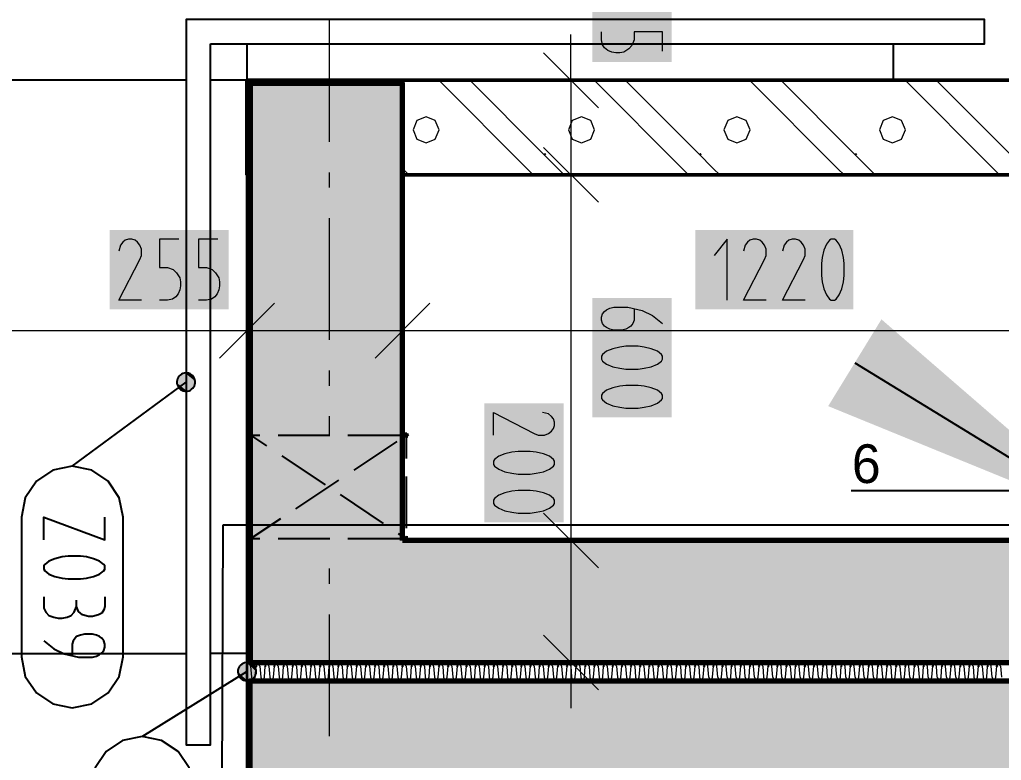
# Model space of a CAD drawing. Header units: millimetres. Extents: x 0 to 594, y 0 to 420.
# Drawn here: x 418.62 to 431.3, y 267.6 to 277.17 of the extents above; entities that cross this region are included whole.
import ezdxf
from ezdxf import colors
from ezdxf.entities.mleader import LeaderData, LeaderLine
from ezdxf.math import Vec2, Vec3

# ---------------------------------------------------------------- set-up
doc = ezdxf.new("R2010")
doc.units = ezdxf.units.MM
doc.header["$LTSCALE"] = 8
for name, color, linetype in [('CAT6', 1, 'Continuous'), ('PDF_Instalacni prizdivky', 7, 'Continuous'), ('PDF_Koty delkove', 7, 'Continuous'), ('PDF_Omitka', 7, 'Continuous'), ('PDF_Osy hlavni', 7, 'Continuous'), ('PDF_Popis Zamecnicke vyrobky', 7, 'Continuous'), ('PDF_Prostupy', 7, 'Continuous'), ('PDF_Schody 2D', 7, 'Continuous'), ('PDF_Steny obvodove nosne', 7, 'Continuous'), ('PDF_Steny sendvic', 7, 'Continuous'), ('PDF_Steny vnitrni', 7, 'Continuous'), ('popos', 7, 'Continuous')]:
    doc.layers.add(name, color=color, linetype=linetype)

msp = doc.modelspace()

# ---------------------------------------------------------------- hatches: boundary and pattern name
at = {"layer": 'PDF_Steny obvodove nosne', "true_color": 0xc0c0c0, "transparency": 33554559}
msp.add_hatch(color=9, dxfattribs=at).paths.add_polyline_path([(440.256, 268.63), (421.595, 268.63), (421.595, 267.213), (438.839, 267.213), (440.256, 267.213)])

# ---------------------------------------------------------------- linework, layer by layer
at = {"layer": 'CAT6'}
for p, q in [((420.994, 193.995), (421.247, 270.644)), ((421.247, 270.644), (434.803, 270.644))]:
    msp.add_line(p, q, dxfattribs=at)
at = {"layer": 'PDF_Instalacni prizdivky', "lineweight": 50}
msp.add_lwpolyline([(442.106, 275.165), (442.106, 275.756), (442.106, 276.386), (421.555, 276.386), (421.555, 275.165), (421.595, 275.165), (421.595, 276.346), (423.563, 276.346), (423.563, 275.165), (433.169, 275.165), (433.169, 270.441), (434.351, 270.441), (434.351, 275.165), (440.886, 275.165)], dxfattribs=at)
at = {"layer": 'PDF_Instalacni prizdivky', "lineweight": 9}
for points in [[(422.024, 276.386), (422.063, 276.346)], [(422.425, 276.386), (422.465, 276.346)], [(424.032, 276.386), (425.173, 275.244)], [(424.433, 276.386), (425.374, 275.445)], [(426.039, 276.386), (427.181, 275.244)], [(426.441, 276.386), (427.382, 275.445)], [(428.047, 276.386), (429.189, 275.244)], [(428.449, 276.386), (429.39, 275.445)], [(430.055, 276.386), (431.197, 275.244)], [(430.457, 276.386), (431.398, 275.445)], [(425.374, 275.445), (425.575, 275.244)], [(427.382, 275.445), (427.583, 275.244)], [(429.39, 275.445), (429.591, 275.244)], [(421.555, 275.248), (421.559, 275.244)], [(421.559, 275.244), (421.595, 275.209)], [(423.563, 275.248), (423.567, 275.244)], [(423.567, 275.244), (423.646, 275.165)], [(425.173, 275.244), (425.252, 275.165)], [(425.575, 275.244), (425.654, 275.165)], [(427.181, 275.244), (427.26, 275.165)], [(427.583, 275.244), (427.662, 275.165)], [(429.189, 275.244), (429.268, 275.165)], [(429.591, 275.244), (429.669, 275.165)], [(431.197, 275.244), (431.276, 275.165)]]:
    msp.add_lwpolyline(points, dxfattribs=at)
for points in [[(423.868, 275.577), (423.987, 275.627), (424.037, 275.746), (423.987, 275.865), (423.868, 275.915), (423.749, 275.865), (423.7, 275.746), (423.749, 275.627)], [(425.876, 275.577), (425.995, 275.627), (426.045, 275.746), (425.995, 275.865), (425.876, 275.915), (425.757, 275.865), (425.707, 275.746), (425.757, 275.627)], [(427.884, 275.577), (428.003, 275.627), (428.053, 275.746), (428.003, 275.865), (427.884, 275.915), (427.765, 275.865), (427.715, 275.746), (427.765, 275.627)], [(429.892, 275.577), (430.011, 275.627), (430.06, 275.746), (430.011, 275.865), (429.892, 275.915), (429.773, 275.865), (429.723, 275.746), (429.773, 275.627)]]:
    msp.add_lwpolyline(points, close=True, dxfattribs=at)
at = {"layer": 'PDF_Instalacni prizdivky', "lineweight": 9, "transparency": 33554559}
for points in [[(425.404, 275.448), (425.422, 275.431), (425.387, 275.431), (425.404, 275.413)], [(427.412, 275.448), (427.43, 275.431), (427.394, 275.431), (427.412, 275.413)], [(429.42, 275.448), (429.438, 275.431), (429.402, 275.431), (429.42, 275.413)]]:
    msp.add_solid(points, dxfattribs=at)
at = {"layer": 'PDF_Koty delkove', "lineweight": 18}
for points in [[(425.74, 276.386), (425.74, 276.976)], [(426.922, 276.761), (426.922, 277.013), (426.555, 277.013), (426.555, 276.907), (426.528, 276.834), (426.488, 276.792), (426.423, 276.751), (426.371, 276.74), (426.318, 276.74), (426.266, 276.751), (426.214, 276.771), (426.174, 276.803), (426.147, 276.844), (426.134, 276.907), (426.134, 277.013)], [(425.386, 276.74), (426.095, 276.031)], [(425.15, 276.386), (425.74, 276.386), (426.331, 276.386)], [(425.74, 276.386), (425.74, 275.165), (425.74, 270.441), (425.74, 268.866)], [(425.386, 275.52), (426.095, 274.811)], [(425.15, 275.165), (425.74, 275.165), (426.331, 275.165)], [(420.193, 273.547), (419.899, 273.547), (420.172, 274.072), (420.193, 274.125), (420.193, 274.204), (420.172, 274.256), (420.141, 274.295), (420.109, 274.322), (420.067, 274.334), (420.026, 274.334), (419.983, 274.322), (419.952, 274.295), (419.92, 274.256), (419.899, 274.178)], [(420.676, 274.334), (420.424, 274.334), (420.424, 273.967), (420.53, 273.967), (420.603, 273.941), (420.645, 273.901), (420.686, 273.836), (420.697, 273.784), (420.697, 273.731), (420.686, 273.678), (420.666, 273.627), (420.634, 273.587), (420.593, 273.56), (420.53, 273.547), (420.424, 273.547)], [(421.18, 274.334), (420.928, 274.334), (420.928, 273.967), (421.034, 273.967), (421.107, 273.941), (421.149, 273.901), (421.19, 273.836), (421.201, 273.784), (421.201, 273.731), (421.19, 273.678), (421.17, 273.627), (421.138, 273.587), (421.097, 273.56), (421.034, 273.547), (420.928, 273.547)], [(427.758, 274.334), (427.59, 274.125)], [(427.758, 273.547), (427.758, 274.334)], [(428.261, 273.547), (427.967, 273.547), (428.241, 274.072), (428.261, 274.125), (428.261, 274.204), (428.241, 274.256), (428.209, 274.295), (428.178, 274.322), (428.136, 274.334), (428.094, 274.334), (428.052, 274.322), (428.02, 274.295), (427.989, 274.256), (427.967, 274.178)], [(428.765, 273.547), (428.471, 273.547), (428.745, 274.072), (428.765, 274.125), (428.765, 274.204), (428.745, 274.256), (428.713, 274.295), (428.682, 274.322), (428.639, 274.334), (428.598, 274.334), (428.556, 274.322), (428.524, 274.295), (428.493, 274.256), (428.471, 274.178)], [(429.269, 273.863), (429.269, 274.02), (429.259, 274.098), (429.238, 274.19), (429.206, 274.269), (429.165, 274.322), (429.143, 274.334), (429.102, 274.334), (429.08, 274.322), (429.039, 274.269), (429.007, 274.19), (428.986, 274.098), (428.975, 274.02), (428.975, 273.863), (428.986, 273.784), (429.007, 273.692), (429.039, 273.613), (429.08, 273.56), (429.102, 273.547), (429.143, 273.547), (429.165, 273.56), (429.206, 273.613), (429.238, 273.692), (429.259, 273.784)], [(429.259, 273.784), (429.269, 273.863)], [(421.555, 272.563), (421.555, 273.153), (421.555, 273.744)], [(423.563, 272.563), (423.563, 273.153), (423.563, 273.744)], [(421.201, 272.799), (421.91, 273.508)], [(423.209, 272.799), (423.917, 273.508)], [(426.292, 273.16), (426.24, 273.171), (426.2, 273.191), (426.174, 273.212), (426.147, 273.244), (426.134, 273.286), (426.134, 273.327), (426.147, 273.37), (426.174, 273.401), (426.2, 273.422), (426.24, 273.443), (426.292, 273.454), (426.476, 273.454), (426.659, 273.412), (426.791, 273.349), (426.922, 273.244)], [(426.555, 273.433), (426.555, 273.286), (426.541, 273.244), (426.515, 273.212), (426.488, 273.191), (426.45, 273.171), (426.397, 273.16), (426.292, 273.16)], [(400.059, 273.153), (409.902, 273.153), (421.555, 273.153), (423.563, 273.153), (433.169, 273.153), (434.351, 273.153), (440.886, 273.153), (442.106, 273.153), (446.595, 273.153)], [(426.685, 272.435), (426.607, 272.446), (426.45, 272.446), (426.371, 272.435), (426.279, 272.414), (426.2, 272.383), (426.147, 272.341), (426.134, 272.32), (426.134, 272.278), (426.147, 272.257), (426.2, 272.215), (426.279, 272.183), (426.371, 272.163), (426.45, 272.152)], [(426.45, 272.152), (426.607, 272.152), (426.685, 272.163), (426.777, 272.183), (426.856, 272.215), (426.909, 272.257), (426.922, 272.278), (426.922, 272.32), (426.909, 272.341), (426.856, 272.383), (426.777, 272.414), (426.685, 272.435)], [(424.74, 271.803), (424.74, 272.097), (425.266, 271.824), (425.318, 271.803), (425.397, 271.803), (425.449, 271.824), (425.488, 271.855), (425.515, 271.887), (425.528, 271.929), (425.528, 271.97), (425.515, 272.013), (425.488, 272.044), (425.449, 272.076), (425.371, 272.097)], [(425.386, 270.795), (426.095, 270.087)], [(425.15, 270.441), (425.74, 270.441), (426.331, 270.441)], [(425.386, 269.22), (426.095, 268.512)], [(425.15, 268.866), (425.74, 268.866), (426.331, 268.866)], [(425.74, 268.866), (425.74, 268.276)]]:
    msp.add_lwpolyline(points, dxfattribs=at)
for points in [[(426.45, 272.656), (426.607, 272.656), (426.685, 272.667), (426.777, 272.687), (426.856, 272.719), (426.909, 272.76), (426.922, 272.782), (426.922, 272.823), (426.909, 272.845), (426.856, 272.886), (426.777, 272.918), (426.685, 272.939), (426.607, 272.95), (426.45, 272.95), (426.371, 272.939), (426.279, 272.918), (426.2, 272.886), (426.147, 272.845), (426.134, 272.823), (426.134, 272.782), (426.147, 272.76), (426.2, 272.719), (426.279, 272.687), (426.371, 272.667)], [(425.056, 271.299), (425.214, 271.299), (425.292, 271.31), (425.384, 271.33), (425.462, 271.362), (425.515, 271.404), (425.528, 271.425), (425.528, 271.467), (425.515, 271.488), (425.462, 271.53), (425.384, 271.561), (425.292, 271.582), (425.214, 271.593), (425.056, 271.593), (424.977, 271.582), (424.885, 271.561), (424.807, 271.53), (424.754, 271.488), (424.74, 271.467), (424.74, 271.425), (424.754, 271.404), (424.807, 271.362), (424.885, 271.33), (424.977, 271.31)], [(425.056, 270.795), (425.214, 270.795), (425.292, 270.806), (425.384, 270.827), (425.462, 270.858), (425.515, 270.9), (425.528, 270.921), (425.528, 270.963), (425.515, 270.984), (425.462, 271.026), (425.384, 271.057), (425.292, 271.078), (425.214, 271.089), (425.056, 271.089), (424.977, 271.078), (424.885, 271.057), (424.807, 271.026), (424.754, 270.984), (424.74, 270.963), (424.74, 270.921), (424.754, 270.9), (424.807, 270.858), (424.885, 270.827), (424.977, 270.806)]]:
    msp.add_lwpolyline(points, close=True, dxfattribs=at)
at = {"layer": 'PDF_Koty delkove', "color": 7, "lineweight": 18, "true_color": 0xffffff, "transparency": 33554559}
for points in [[(426.016, 278.16), (426.016, 276.622), (427.04, 278.16), (427.04, 276.622)], [(419.781, 273.429), (421.319, 273.429), (419.781, 274.453), (421.319, 274.453)], [(427.345, 273.429), (429.387, 273.429), (427.345, 274.453), (429.387, 274.453)], [(426.016, 273.572), (426.016, 272.034), (427.04, 273.572), (427.04, 272.034)], [(424.622, 272.215), (424.622, 270.677), (425.646, 272.215), (425.646, 270.677)]]:
    msp.add_solid(points, dxfattribs=at)
at = {"layer": 'PDF_Omitka', "lineweight": 35}
for points in [[(421.555, 275.165), (421.555, 268.866), (421.595, 268.866), (421.595, 270.441), (421.595, 275.165)], [(421.555, 268.63), (421.555, 252.803), (421.595, 252.803), (421.595, 253.039), (421.595, 267.213), (421.595, 268.63)]]:
    msp.add_lwpolyline(points, close=True, dxfattribs=at)
at = {"layer": 'PDF_Osy hlavni', "lineweight": 18}
for points in [[(422.618, 277.165), (422.618, 275.591)], [(422.618, 275.197), (422.618, 275)], [(422.618, 274.606), (422.618, 273.032)], [(422.618, 272.638), (422.618, 272.441)], [(422.618, 272.047), (422.618, 271.802)], [(422.618, 270.079), (422.618, 269.882)], [(422.618, 269.488), (422.618, 267.913)]]:
    msp.add_lwpolyline(points, dxfattribs=at)
at = {"layer": 'PDF_Popis Zamecnicke vyrobky', "lineweight": 25}
for points in [[(420.863, 272.558), (420.85, 272.573), (420.835, 272.585), (420.819, 272.595), (420.8, 272.602), (420.782, 272.605), (420.762, 272.606), (420.743, 272.604), (420.725, 272.598), (420.707, 272.59), (420.692, 272.578), (420.678, 272.565), (420.667, 272.549), (420.658, 272.532), (420.652, 272.514), (420.65, 272.495), (420.65, 272.475), (420.654, 272.456), (420.661, 272.438), (420.67, 272.422), (420.682, 272.407), (420.697, 272.394), (420.713, 272.383), (420.731, 272.376), (420.75, 272.371), (420.769, 272.37), (420.788, 272.372), (420.807, 272.377), (420.824, 272.384), (420.84, 272.395), (420.855, 272.408), (420.866, 272.423), (420.876, 272.44), (420.882, 272.458), (420.885, 272.477), (420.886, 272.497), (420.883, 272.516), (420.877, 272.534), (420.868, 272.551)], [(418.642, 268.938), (418.691, 268.687), (418.834, 268.474), (419.047, 268.331), (419.298, 268.282), (419.549, 268.331), (419.762, 268.474), (419.904, 268.687), (419.954, 268.938), (419.954, 270.743), (419.904, 270.995), (419.762, 271.207), (419.549, 271.35), (419.298, 271.4), (419.047, 271.35), (418.834, 271.207), (418.691, 270.995), (418.642, 270.743)], [(421.656, 268.81), (421.644, 268.826), (421.63, 268.839), (421.615, 268.85), (421.597, 268.858), (421.579, 268.864), (421.56, 268.866), (421.54, 268.865), (421.522, 268.861), (421.504, 268.854), (421.487, 268.844), (421.472, 268.832), (421.46, 268.817), (421.45, 268.801), (421.442, 268.783), (421.438, 268.764), (421.437, 268.745), (421.439, 268.726), (421.444, 268.707), (421.453, 268.69), (421.463, 268.674), (421.477, 268.66), (421.492, 268.648), (421.509, 268.639), (421.527, 268.633), (421.546, 268.63), (421.566, 268.63), (421.585, 268.634), (421.603, 268.64), (421.62, 268.649), (421.635, 268.661), (421.648, 268.675), (421.659, 268.691), (421.667, 268.709), (421.672, 268.727), (421.673, 268.747), (421.672, 268.766), (421.668, 268.785), (421.66, 268.802)], [(419.544, 265.448), (419.594, 265.197), (419.736, 264.984), (419.949, 264.842), (420.2, 264.792), (420.451, 264.842), (420.664, 264.984), (420.806, 265.197), (420.856, 265.448), (420.856, 267.254), (420.806, 267.505), (420.664, 267.718), (420.451, 267.86), (420.2, 267.91), (419.949, 267.86), (419.736, 267.718), (419.594, 267.505), (419.544, 267.254)]]:
    msp.add_lwpolyline(points, close=True, dxfattribs=at)
for points in [[(420.698, 272.583), (420.698, 272.583)], [(420.863, 272.558), (420.863, 272.558)], [(419.298, 271.4), (420.768, 272.488)], [(420.673, 272.418), (420.673, 272.418)], [(420.838, 272.393), (420.838, 272.393)], [(418.93, 270.449), (418.93, 270.743), (419.718, 270.449), (419.718, 270.743)], [(419.574, 269.977), (419.652, 270.008), (419.705, 270.05), (419.718, 270.071), (419.718, 270.113), (419.705, 270.134), (419.652, 270.176), (419.574, 270.207), (419.481, 270.229), (419.403, 270.24), (419.246, 270.24), (419.167, 270.229), (419.075, 270.207), (418.996, 270.176), (418.944, 270.134), (418.93, 270.113), (418.93, 270.071), (418.944, 270.05), (418.996, 270.008), (419.075, 269.977), (419.167, 269.956), (419.246, 269.945)], [(419.246, 269.945), (419.403, 269.945), (419.481, 269.956), (419.574, 269.977)], [(418.93, 269.714), (418.93, 269.567), (418.957, 269.515), (418.996, 269.473), (419.062, 269.452), (419.114, 269.441), (419.167, 269.441), (419.233, 269.452), (419.285, 269.473), (419.324, 269.515), (419.351, 269.588)], [(419.718, 269.714), (419.718, 269.588), (419.705, 269.546), (419.678, 269.504), (419.639, 269.483), (419.561, 269.462), (419.508, 269.462), (419.429, 269.483), (419.377, 269.525), (419.351, 269.588), (419.351, 269.672)], [(419.718, 269.063), (419.718, 269.105), (419.705, 269.147), (419.678, 269.179), (419.652, 269.2), (419.613, 269.221), (419.561, 269.232), (419.455, 269.232), (419.403, 269.221), (419.351, 269.2), (419.311, 269.147), (419.298, 269.105), (419.298, 268.958)], [(418.93, 269.147), (419.062, 269.042), (419.193, 268.979), (419.377, 268.937), (419.561, 268.937), (419.613, 268.948), (419.652, 268.969), (419.678, 268.99), (419.705, 269.021), (419.718, 269.063)], [(421.493, 268.848), (421.493, 268.848)], [(420.2, 267.91), (421.555, 268.748)], [(421.656, 268.81), (421.656, 268.81)], [(421.455, 268.686), (421.455, 268.686)], [(421.617, 268.648), (421.617, 268.648)]]:
    msp.add_lwpolyline(points, dxfattribs=at)
at = {"layer": 'PDF_Popis Zamecnicke vyrobky', "lineweight": 25, "transparency": 33554559}
for points in [[(420.651, 272.475), (420.781, 272.371), (420.66, 272.535)], [(420.66, 272.535), (420.838, 272.393), (420.698, 272.583)], [(420.66, 272.535), (420.781, 272.371), (420.838, 272.393)], [(420.698, 272.583), (420.876, 272.442), (420.755, 272.605)], [(420.698, 272.583), (420.838, 272.393), (420.876, 272.442)], [(420.755, 272.605), (420.876, 272.442), (420.885, 272.501)], [(420.755, 272.605), (420.885, 272.501), (420.814, 272.596)], [(420.814, 272.596), (420.885, 272.501), (420.863, 272.558)], [(420.721, 272.38), (420.651, 272.475), (420.673, 272.418)], [(420.651, 272.475), (420.721, 272.38), (420.781, 272.371)], [(421.452, 268.803), (421.617, 268.648), (421.493, 268.848)], [(421.493, 268.848), (421.659, 268.693), (421.552, 268.865)], [(421.493, 268.848), (421.617, 268.648), (421.659, 268.693)], [(421.552, 268.865), (421.659, 268.693), (421.673, 268.751)], [(421.552, 268.865), (421.673, 268.751), (421.611, 268.852)], [(421.611, 268.852), (421.673, 268.751), (421.656, 268.81)], [(421.438, 268.745), (421.558, 268.631), (421.452, 268.803)], [(421.5, 268.644), (421.438, 268.745), (421.455, 268.686)], [(421.438, 268.745), (421.5, 268.644), (421.558, 268.631)], [(421.452, 268.803), (421.558, 268.631), (421.617, 268.648)]]:
    msp.add_solid(points, dxfattribs=at)
at = {"layer": 'PDF_Prostupy', "lineweight": 25}
for points in [[(421.813, 271.663), (421.605, 271.802), (421.722, 271.802)], [(421.605, 271.802), (421.605, 271.501)], [(421.956, 271.802), (422.624, 271.802)], [(422.857, 271.802), (423.525, 271.802)], [(423.609, 271.802), (423.609, 271.501)], [(423.489, 271.722), (422.933, 271.351)], [(422.007, 271.534), (422.563, 271.163)], [(421.605, 271.268), (421.605, 270.6)], [(423.609, 271.268), (423.609, 270.6)], [(422.739, 271.222), (422.183, 270.851)], [(422.758, 271.034), (423.314, 270.663)], [(421.988, 270.722), (421.605, 270.466)], [(423.508, 270.533), (423.609, 270.466)], [(421.605, 270.466), (421.722, 270.466)], [(421.956, 270.466), (422.624, 270.466)], [(422.857, 270.466), (423.525, 270.466)]]:
    msp.add_lwpolyline(points, dxfattribs=at)
at = {"layer": 'PDF_Prostupy', "lineweight": 25, "transparency": 33554559}
for points in [[(421.563, 271.802), (421.605, 271.844), (421.605, 271.76), (421.647, 271.802)], [(421.605, 271.844), (421.647, 271.802), (421.563, 271.802), (421.605, 271.76)], [(421.57, 271.825), (421.628, 271.837), (421.582, 271.767), (421.64, 271.779)], [(423.567, 271.802), (423.609, 271.844), (423.609, 271.76), (423.651, 271.802)], [(423.609, 271.844), (423.651, 271.802), (423.567, 271.802), (423.609, 271.76)], [(423.644, 271.825), (423.632, 271.767), (423.586, 271.837), (423.574, 271.779)], [(421.563, 270.466), (421.605, 270.508), (421.605, 270.424), (421.647, 270.466)], [(421.605, 270.508), (421.647, 270.466), (421.563, 270.466), (421.605, 270.424)], [(421.64, 270.489), (421.628, 270.431), (421.582, 270.501), (421.57, 270.443)], [(423.567, 270.466), (423.609, 270.508), (423.609, 270.424), (423.651, 270.466)], [(423.609, 270.508), (423.651, 270.466), (423.567, 270.466), (423.609, 270.424)], [(423.574, 270.489), (423.632, 270.501), (423.586, 270.431), (423.644, 270.443)]]:
    msp.add_solid(points, dxfattribs=at)
at = {"layer": 'PDF_Schody 2D', "lineweight": 25}
for points in [[(408.721, 279.69), (408.721, 268.984), (420.768, 268.984)], [(421.555, 276.858), (421.555, 276.386), (421.083, 276.386)], [(429.902, 276.858), (429.902, 276.386)], [(420.768, 276.386), (409.823, 276.386)], [(421.555, 268.984), (421.083, 268.984)]]:
    msp.add_lwpolyline(points, dxfattribs=at)
msp.add_lwpolyline([(421.083, 276.858), (431.083, 276.858), (431.083, 277.173), (420.768, 277.173), (420.768, 267.803), (421.083, 267.803)], close=True, dxfattribs=at)
at = {"layer": 'PDF_Steny obvodove nosne', "lineweight": 70}
for points in [[(423.563, 270.441), (423.563, 275.165), (423.563, 276.346), (421.595, 276.346), (421.595, 275.165), (421.595, 270.441)], [(421.595, 267.213), (421.595, 268.63), (440.256, 268.63), (440.256, 267.213), (440.256, 267.213), (440.256, 264.85), (438.839, 264.85), (438.839, 267.213), (423.012, 267.213)]]:
    msp.add_lwpolyline(points, dxfattribs=at)
at = {"layer": 'PDF_Steny obvodove nosne', "color": 9, "lineweight": 9, "true_color": 0xc0c0c0, "transparency": 33554559}
msp.add_solid([(421.595, 276.346), (421.595, 270.441), (423.563, 276.346), (423.563, 270.441)], dxfattribs=at)
at = {"layer": 'PDF_Steny sendvic', "lineweight": 9}
for points in [[(421.579, 268.866), (421.555, 268.819)], [(421.602, 268.819), (421.579, 268.866)], [(421.697, 268.866), (421.673, 268.819)], [(421.721, 268.819), (421.697, 268.866)], [(421.815, 268.866), (421.791, 268.819)], [(421.839, 268.819), (421.815, 268.866)], [(421.933, 268.866), (421.91, 268.819)], [(421.957, 268.819), (421.933, 268.866)], [(422.051, 268.866), (422.028, 268.819)], [(422.075, 268.819), (422.051, 268.866)], [(422.169, 268.866), (422.146, 268.819)], [(422.193, 268.819), (422.169, 268.866)], [(422.288, 268.866), (422.264, 268.819)], [(422.311, 268.819), (422.288, 268.866)], [(422.406, 268.866), (422.382, 268.819)], [(422.429, 268.819), (422.406, 268.866)], [(422.524, 268.866), (422.5, 268.819)], [(422.547, 268.819), (422.524, 268.866)], [(422.642, 268.866), (422.618, 268.819)], [(422.665, 268.819), (422.642, 268.866)], [(422.76, 268.866), (422.736, 268.819)], [(422.784, 268.819), (422.76, 268.866)], [(422.878, 268.866), (422.854, 268.819)], [(422.902, 268.819), (422.878, 268.866)], [(422.996, 268.866), (422.973, 268.819)], [(423.02, 268.819), (422.996, 268.866)], [(423.114, 268.866), (423.091, 268.819)], [(423.138, 268.819), (423.114, 268.866)], [(423.232, 268.866), (423.209, 268.819)], [(423.256, 268.819), (423.232, 268.866)], [(423.351, 268.866), (423.327, 268.819)], [(423.374, 268.819), (423.351, 268.866)], [(423.469, 268.866), (423.445, 268.819)], [(423.492, 268.819), (423.469, 268.866)], [(423.587, 268.866), (423.563, 268.819)], [(423.61, 268.819), (423.587, 268.866)], [(423.705, 268.866), (423.681, 268.819)], [(423.728, 268.819), (423.705, 268.866)], [(423.823, 268.866), (423.799, 268.819)], [(423.847, 268.819), (423.823, 268.866)], [(423.941, 268.866), (423.917, 268.819)], [(423.965, 268.819), (423.941, 268.866)], [(424.059, 268.866), (424.036, 268.819)], [(424.083, 268.819), (424.059, 268.866)], [(424.177, 268.866), (424.154, 268.819)], [(424.201, 268.819), (424.177, 268.866)], [(424.295, 268.866), (424.272, 268.819)], [(424.319, 268.819), (424.295, 268.866)], [(424.414, 268.866), (424.39, 268.819)], [(424.437, 268.819), (424.414, 268.866)], [(424.532, 268.866), (424.508, 268.819)], [(424.555, 268.819), (424.532, 268.866)], [(424.65, 268.866), (424.626, 268.819)], [(424.673, 268.819), (424.65, 268.866)], [(424.768, 268.866), (424.744, 268.819)], [(424.791, 268.819), (424.768, 268.866)], [(424.886, 268.866), (424.862, 268.819)], [(424.91, 268.819), (424.886, 268.866)], [(425.004, 268.866), (424.98, 268.819)], [(425.028, 268.819), (425.004, 268.866)], [(425.122, 268.866), (425.099, 268.819)], [(425.146, 268.819), (425.122, 268.866)], [(425.24, 268.866), (425.217, 268.819)], [(425.264, 268.819), (425.24, 268.866)], [(425.358, 268.866), (425.335, 268.819)], [(425.382, 268.819), (425.358, 268.866)], [(425.477, 268.866), (425.453, 268.819)], [(425.5, 268.819), (425.477, 268.866)], [(425.595, 268.866), (425.571, 268.819)], [(425.618, 268.819), (425.595, 268.866)], [(425.713, 268.866), (425.689, 268.819)], [(425.736, 268.819), (425.713, 268.866)], [(425.831, 268.866), (425.807, 268.819)], [(425.854, 268.819), (425.831, 268.866)], [(425.949, 268.866), (425.925, 268.819)], [(425.973, 268.819), (425.949, 268.866)], [(426.067, 268.866), (426.043, 268.819)], [(426.091, 268.819), (426.067, 268.866)], [(426.185, 268.866), (426.162, 268.819)], [(426.209, 268.819), (426.185, 268.866)], [(426.303, 268.866), (426.28, 268.819)], [(426.327, 268.819), (426.303, 268.866)], [(426.421, 268.866), (426.398, 268.819)], [(426.445, 268.819), (426.421, 268.866)], [(426.539, 268.866), (426.516, 268.819)], [(426.563, 268.819), (426.539, 268.866)], [(426.658, 268.866), (426.634, 268.819)], [(426.681, 268.819), (426.658, 268.866)], [(426.776, 268.866), (426.752, 268.819)], [(426.799, 268.819), (426.776, 268.866)], [(426.894, 268.866), (426.87, 268.819)], [(426.917, 268.819), (426.894, 268.866)], [(427.012, 268.866), (426.988, 268.819)], [(427.036, 268.819), (427.012, 268.866)], [(427.13, 268.866), (427.106, 268.819)], [(427.154, 268.819), (427.13, 268.866)], [(427.248, 268.866), (427.225, 268.819)], [(427.272, 268.819), (427.248, 268.866)], [(427.366, 268.866), (427.343, 268.819)], [(427.39, 268.819), (427.366, 268.866)], [(427.484, 268.866), (427.461, 268.819)], [(427.52, 268.677), (427.508, 268.819), (427.484, 268.866)], [(427.602, 268.866), (427.579, 268.819)], [(427.638, 268.677), (427.626, 268.819), (427.602, 268.866)], [(427.721, 268.866), (427.697, 268.819)], [(427.756, 268.677), (427.744, 268.819), (427.721, 268.866)], [(427.839, 268.866), (427.815, 268.819)], [(427.874, 268.677), (427.862, 268.819), (427.839, 268.866)], [(427.957, 268.866), (427.933, 268.819)], [(427.992, 268.677), (427.98, 268.819), (427.957, 268.866)], [(428.075, 268.866), (428.051, 268.819)], [(428.11, 268.677), (428.099, 268.819), (428.075, 268.866)], [(428.193, 268.866), (428.169, 268.819)], [(428.217, 268.819), (428.193, 268.866)], [(428.311, 268.866), (428.288, 268.819)], [(428.346, 268.677), (428.335, 268.819), (428.311, 268.866)], [(428.429, 268.866), (428.406, 268.819)], [(428.465, 268.677), (428.453, 268.819), (428.429, 268.866)], [(428.547, 268.866), (428.524, 268.819)], [(428.571, 268.819), (428.547, 268.866)], [(428.665, 268.866), (428.642, 268.819)], [(428.701, 268.677), (428.689, 268.819), (428.665, 268.866)], [(428.784, 268.866), (428.76, 268.819)], [(428.819, 268.677), (428.807, 268.819), (428.784, 268.866)], [(428.902, 268.866), (428.878, 268.819)], [(428.937, 268.677), (428.925, 268.819), (428.902, 268.866)], [(429.02, 268.866), (428.996, 268.819)], [(429.055, 268.677), (429.043, 268.819), (429.02, 268.866)], [(429.138, 268.866), (429.114, 268.819)], [(429.173, 268.677), (429.162, 268.819), (429.138, 268.866)], [(429.256, 268.866), (429.232, 268.819)], [(429.291, 268.677), (429.28, 268.819), (429.256, 268.866)], [(429.374, 268.866), (429.351, 268.819)], [(429.409, 268.677), (429.398, 268.819), (429.374, 268.866)], [(429.492, 268.866), (429.469, 268.819)], [(429.528, 268.677), (429.516, 268.819), (429.492, 268.866)], [(429.61, 268.866), (429.587, 268.819)], [(429.646, 268.677), (429.634, 268.819), (429.61, 268.866)], [(429.728, 268.866), (429.705, 268.819)], [(429.752, 268.819), (429.728, 268.866)], [(429.847, 268.866), (429.823, 268.819)], [(429.87, 268.819), (429.847, 268.866)], [(429.965, 268.866), (429.941, 268.819)], [(429.988, 268.819), (429.965, 268.866)], [(430.083, 268.866), (430.059, 268.819)], [(430.118, 268.677), (430.106, 268.819), (430.083, 268.866)], [(430.201, 268.866), (430.177, 268.819)], [(430.225, 268.819), (430.201, 268.866)], [(430.319, 268.866), (430.295, 268.819)], [(430.354, 268.677), (430.343, 268.819), (430.319, 268.866)], [(430.437, 268.866), (430.414, 268.819)], [(430.472, 268.677), (430.461, 268.819), (430.437, 268.866)], [(430.555, 268.866), (430.532, 268.819)], [(430.591, 268.677), (430.579, 268.819), (430.555, 268.866)], [(430.673, 268.866), (430.65, 268.819)], [(430.709, 268.677), (430.697, 268.819), (430.673, 268.866)], [(430.791, 268.866), (430.768, 268.819)], [(430.815, 268.819), (430.791, 268.866)], [(430.91, 268.866), (430.886, 268.819)], [(430.933, 268.819), (430.91, 268.866)], [(431.028, 268.866), (431.004, 268.819)], [(431.051, 268.819), (431.028, 268.866)], [(431.146, 268.866), (431.122, 268.819)], [(431.181, 268.677), (431.169, 268.819), (431.146, 268.866)], [(431.264, 268.866), (431.24, 268.819)], [(431.288, 268.819), (431.264, 268.866)], [(421.602, 268.819), (421.614, 268.677)], [(421.662, 268.677), (421.673, 268.819)], [(421.721, 268.819), (421.732, 268.677)], [(421.78, 268.677), (421.791, 268.819)], [(421.839, 268.819), (421.85, 268.677)], [(421.898, 268.677), (421.91, 268.819)], [(421.957, 268.819), (421.969, 268.677)], [(422.016, 268.677), (422.028, 268.819)], [(422.075, 268.819), (422.087, 268.677)], [(422.134, 268.677), (422.146, 268.819)], [(422.193, 268.819), (422.205, 268.677)], [(422.252, 268.677), (422.264, 268.819)], [(422.311, 268.819), (422.323, 268.677)], [(422.37, 268.677), (422.382, 268.819)], [(422.429, 268.819), (422.441, 268.677)], [(422.488, 268.677), (422.5, 268.819)], [(422.547, 268.819), (422.559, 268.677)], [(422.607, 268.677), (422.618, 268.819)], [(422.665, 268.819), (422.677, 268.677)], [(422.725, 268.677), (422.736, 268.819)], [(422.784, 268.819), (422.795, 268.677)], [(422.843, 268.677), (422.854, 268.819)], [(422.902, 268.819), (422.913, 268.677)], [(422.961, 268.677), (422.973, 268.819)], [(423.02, 268.819), (423.032, 268.677)], [(423.079, 268.677), (423.091, 268.819)], [(423.138, 268.819), (423.15, 268.677)], [(423.197, 268.677), (423.209, 268.819)], [(423.256, 268.819), (423.268, 268.677)], [(423.315, 268.677), (423.327, 268.819)], [(423.374, 268.819), (423.386, 268.677)], [(423.433, 268.677), (423.445, 268.819)], [(423.492, 268.819), (423.504, 268.677)], [(423.551, 268.677), (423.563, 268.819)], [(423.61, 268.819), (423.622, 268.677)], [(423.67, 268.677), (423.681, 268.819)], [(423.728, 268.819), (423.74, 268.677)], [(423.788, 268.677), (423.799, 268.819)], [(423.847, 268.819), (423.858, 268.677)], [(423.906, 268.677), (423.917, 268.819)], [(423.965, 268.819), (423.976, 268.677)], [(424.024, 268.677), (424.036, 268.819)], [(424.083, 268.819), (424.094, 268.677)], [(424.142, 268.677), (424.154, 268.819)], [(424.201, 268.819), (424.213, 268.677)], [(424.26, 268.677), (424.272, 268.819)], [(424.319, 268.819), (424.331, 268.677)], [(424.378, 268.677), (424.39, 268.819)], [(424.437, 268.819), (424.449, 268.677)], [(424.496, 268.677), (424.508, 268.819)], [(424.555, 268.819), (424.567, 268.677)], [(424.614, 268.677), (424.626, 268.819)], [(424.673, 268.819), (424.685, 268.677)], [(424.733, 268.677), (424.744, 268.819)], [(424.791, 268.819), (424.803, 268.677)], [(424.851, 268.677), (424.862, 268.819)], [(424.91, 268.819), (424.921, 268.677)], [(424.969, 268.677), (424.98, 268.819)], [(425.028, 268.819), (425.039, 268.677)], [(425.087, 268.677), (425.099, 268.819)], [(425.146, 268.819), (425.157, 268.677)], [(425.205, 268.677), (425.217, 268.819)], [(425.264, 268.819), (425.276, 268.677)], [(425.323, 268.677), (425.335, 268.819)], [(425.382, 268.819), (425.394, 268.677)], [(425.441, 268.677), (425.453, 268.819)], [(425.5, 268.819), (425.512, 268.677)], [(425.559, 268.677), (425.571, 268.819)], [(425.618, 268.819), (425.63, 268.677)], [(425.677, 268.677), (425.689, 268.819)], [(425.736, 268.819), (425.748, 268.677)], [(425.796, 268.677), (425.807, 268.819)], [(425.854, 268.819), (425.866, 268.677)], [(425.914, 268.677), (425.925, 268.819)], [(425.973, 268.819), (425.984, 268.677)], [(426.032, 268.677), (426.043, 268.819)], [(426.091, 268.819), (426.102, 268.677)], [(426.15, 268.677), (426.162, 268.819)], [(426.209, 268.819), (426.22, 268.677)], [(426.268, 268.677), (426.28, 268.819)], [(426.327, 268.819), (426.339, 268.677)], [(426.386, 268.677), (426.398, 268.819)], [(426.445, 268.819), (426.457, 268.677)], [(426.504, 268.677), (426.516, 268.819)], [(426.563, 268.819), (426.575, 268.677)], [(426.622, 268.677), (426.634, 268.819)], [(426.681, 268.819), (426.693, 268.677)], [(426.74, 268.677), (426.752, 268.819)], [(426.799, 268.819), (426.811, 268.677)], [(426.859, 268.677), (426.87, 268.819)], [(426.917, 268.819), (426.929, 268.677)], [(426.977, 268.677), (426.988, 268.819)], [(427.036, 268.819), (427.047, 268.677)], [(427.095, 268.677), (427.106, 268.819)], [(427.154, 268.819), (427.165, 268.677)], [(427.213, 268.677), (427.225, 268.819)], [(427.272, 268.819), (427.283, 268.677)], [(427.331, 268.677), (427.343, 268.819)], [(427.39, 268.819), (427.402, 268.677)], [(427.449, 268.677), (427.461, 268.819)], [(427.567, 268.677), (427.579, 268.819)], [(427.685, 268.677), (427.697, 268.819)], [(427.803, 268.677), (427.815, 268.819)], [(427.921, 268.677), (427.933, 268.819)], [(428.04, 268.677), (428.051, 268.819)], [(428.158, 268.677), (428.169, 268.819)], [(428.217, 268.819), (428.228, 268.677)], [(428.276, 268.677), (428.288, 268.819)], [(428.394, 268.677), (428.406, 268.819)], [(428.512, 268.677), (428.524, 268.819)], [(428.571, 268.819), (428.583, 268.677)], [(428.63, 268.677), (428.642, 268.819)], [(428.748, 268.677), (428.76, 268.819)], [(428.866, 268.677), (428.878, 268.819)], [(428.984, 268.677), (428.996, 268.819)], [(429.103, 268.677), (429.114, 268.819)], [(429.221, 268.677), (429.232, 268.819)], [(429.339, 268.677), (429.351, 268.819)], [(429.457, 268.677), (429.469, 268.819)], [(429.575, 268.677), (429.587, 268.819)], [(429.693, 268.677), (429.705, 268.819)], [(429.752, 268.819), (429.764, 268.677)], [(429.811, 268.677), (429.823, 268.819)], [(429.87, 268.819), (429.882, 268.677)], [(429.929, 268.677), (429.941, 268.819)], [(429.988, 268.819), (430, 268.677)], [(430.047, 268.677), (430.059, 268.819)], [(430.166, 268.677), (430.177, 268.819)], [(430.225, 268.819), (430.236, 268.677)], [(430.284, 268.677), (430.295, 268.819)], [(430.402, 268.677), (430.414, 268.819)], [(430.52, 268.677), (430.532, 268.819)], [(430.638, 268.677), (430.65, 268.819)], [(430.756, 268.677), (430.768, 268.819)], [(430.815, 268.819), (430.827, 268.677)], [(430.874, 268.677), (430.886, 268.819)], [(430.933, 268.819), (430.945, 268.677)], [(430.992, 268.677), (431.004, 268.819)], [(431.051, 268.819), (431.063, 268.677)], [(431.11, 268.677), (431.122, 268.819)], [(431.229, 268.677), (431.24, 268.819)], [(431.288, 268.819), (431.299, 268.677)], [(421.614, 268.677), (421.635, 268.63)], [(421.64, 268.63), (421.662, 268.677)], [(421.662, 268.677), (421.662, 268.677)], [(421.732, 268.677), (421.754, 268.63)], [(421.759, 268.63), (421.78, 268.677)], [(421.78, 268.677), (421.78, 268.677)], [(421.85, 268.677), (421.872, 268.63)], [(421.877, 268.63), (421.898, 268.677)], [(421.898, 268.677), (421.898, 268.677)], [(421.969, 268.677), (421.99, 268.63)], [(421.995, 268.63), (422.016, 268.677)], [(422.016, 268.677), (422.016, 268.677)], [(422.087, 268.677), (422.108, 268.63)], [(422.113, 268.63), (422.134, 268.677)], [(422.134, 268.677), (422.134, 268.677)], [(422.205, 268.677), (422.226, 268.63)], [(422.231, 268.63), (422.252, 268.677)], [(422.252, 268.677), (422.252, 268.677)], [(422.323, 268.677), (422.344, 268.63)], [(422.349, 268.63), (422.37, 268.677)], [(422.37, 268.677), (422.37, 268.677)], [(422.441, 268.677), (422.462, 268.63)], [(422.467, 268.63), (422.488, 268.677)], [(422.488, 268.677), (422.488, 268.677)], [(422.559, 268.677), (422.58, 268.63)], [(422.585, 268.63), (422.607, 268.677)], [(422.607, 268.677), (422.607, 268.677)], [(422.677, 268.677), (422.698, 268.63)], [(422.703, 268.63), (422.725, 268.677)], [(422.725, 268.677), (422.725, 268.677)], [(422.795, 268.677), (422.817, 268.63)], [(422.821, 268.63), (422.843, 268.677)], [(422.843, 268.677), (422.843, 268.677)], [(422.913, 268.677), (422.935, 268.63)], [(422.94, 268.63), (422.961, 268.677)], [(422.961, 268.677), (422.961, 268.677)], [(423.032, 268.677), (423.053, 268.63)], [(423.058, 268.63), (423.079, 268.677)], [(423.079, 268.677), (423.079, 268.677)], [(423.15, 268.677), (423.171, 268.63)], [(423.176, 268.63), (423.197, 268.677)], [(423.197, 268.677), (423.197, 268.677)], [(423.268, 268.677), (423.289, 268.63)], [(423.294, 268.63), (423.315, 268.677)], [(423.315, 268.677), (423.315, 268.677)], [(423.386, 268.677), (423.407, 268.63)], [(423.412, 268.63), (423.433, 268.677)], [(423.433, 268.677), (423.433, 268.677)], [(423.504, 268.677), (423.525, 268.63)], [(423.53, 268.63), (423.551, 268.677)], [(423.551, 268.677), (423.551, 268.677)], [(423.622, 268.677), (423.643, 268.63)], [(423.648, 268.63), (423.67, 268.677)], [(423.67, 268.677), (423.67, 268.677)], [(423.74, 268.677), (423.761, 268.63)], [(423.766, 268.63), (423.788, 268.677)], [(423.788, 268.677), (423.788, 268.677)], [(423.858, 268.677), (423.88, 268.63)], [(423.884, 268.63), (423.906, 268.677)], [(423.906, 268.677), (423.906, 268.677)], [(423.976, 268.677), (423.998, 268.63)], [(424.003, 268.63), (424.024, 268.677)], [(424.024, 268.677), (424.024, 268.677)], [(424.094, 268.677), (424.116, 268.63)], [(424.121, 268.63), (424.142, 268.677)], [(424.142, 268.677), (424.142, 268.677)], [(424.213, 268.677), (424.234, 268.63)], [(424.239, 268.63), (424.26, 268.677)], [(424.26, 268.677), (424.26, 268.677)], [(424.331, 268.677), (424.352, 268.63)], [(424.357, 268.63), (424.378, 268.677)], [(424.378, 268.677), (424.378, 268.677)], [(424.449, 268.677), (424.47, 268.63)], [(424.475, 268.63), (424.496, 268.677)], [(424.496, 268.677), (424.496, 268.677)], [(424.567, 268.677), (424.588, 268.63)], [(424.593, 268.63), (424.614, 268.677)], [(424.614, 268.677), (424.614, 268.677)], [(424.614, 268.677), (424.614, 268.677)], [(424.685, 268.677), (424.706, 268.63)], [(424.711, 268.63), (424.733, 268.677)], [(424.733, 268.677), (424.733, 268.677)], [(424.803, 268.677), (424.824, 268.63)], [(424.829, 268.63), (424.851, 268.677)], [(424.851, 268.677), (424.851, 268.677)], [(424.921, 268.677), (424.943, 268.63)], [(424.947, 268.63), (424.969, 268.677)], [(424.969, 268.677), (424.969, 268.677)], [(425.039, 268.677), (425.061, 268.63)], [(425.066, 268.63), (425.087, 268.677)], [(425.087, 268.677), (425.087, 268.677)], [(425.157, 268.677), (425.179, 268.63)], [(425.184, 268.63), (425.205, 268.677)], [(425.205, 268.677), (425.205, 268.677)], [(425.276, 268.677), (425.297, 268.63)], [(425.302, 268.63), (425.323, 268.677)], [(425.323, 268.677), (425.323, 268.677)], [(425.394, 268.677), (425.415, 268.63)], [(425.42, 268.63), (425.441, 268.677)], [(425.441, 268.677), (425.441, 268.677)], [(425.512, 268.677), (425.533, 268.63)], [(425.538, 268.63), (425.559, 268.677)], [(425.559, 268.677), (425.559, 268.677)], [(425.63, 268.677), (425.651, 268.63)], [(425.656, 268.63), (425.677, 268.677)], [(425.677, 268.677), (425.677, 268.677)], [(425.748, 268.677), (425.769, 268.63)], [(425.774, 268.63), (425.796, 268.677)], [(425.796, 268.677), (425.796, 268.677)], [(425.866, 268.677), (425.887, 268.63)], [(425.892, 268.63), (425.914, 268.677)], [(425.914, 268.677), (425.914, 268.677)], [(425.984, 268.677), (426.006, 268.63)], [(426.01, 268.63), (426.032, 268.677)], [(426.032, 268.677), (426.032, 268.677)], [(426.102, 268.677), (426.124, 268.63)], [(426.129, 268.63), (426.15, 268.677)], [(426.15, 268.677), (426.15, 268.677)], [(426.22, 268.677), (426.242, 268.63)], [(426.247, 268.63), (426.268, 268.677)], [(426.268, 268.677), (426.268, 268.677)], [(426.339, 268.677), (426.36, 268.63)], [(426.365, 268.63), (426.386, 268.677)], [(426.386, 268.677), (426.386, 268.677)], [(426.457, 268.677), (426.478, 268.63)], [(426.483, 268.63), (426.504, 268.677)], [(426.504, 268.677), (426.504, 268.677)], [(426.575, 268.677), (426.596, 268.63)], [(426.601, 268.63), (426.622, 268.677)], [(426.622, 268.677), (426.622, 268.677)], [(426.693, 268.677), (426.714, 268.63)], [(426.719, 268.63), (426.74, 268.677)], [(426.74, 268.677), (426.74, 268.677)], [(426.811, 268.677), (426.832, 268.63)], [(426.837, 268.63), (426.859, 268.677)], [(426.859, 268.677), (426.859, 268.677)], [(426.929, 268.677), (426.95, 268.63)], [(426.955, 268.63), (426.977, 268.677)], [(426.977, 268.677), (426.977, 268.677)], [(427.047, 268.677), (427.069, 268.63)], [(427.073, 268.63), (427.095, 268.677)], [(427.095, 268.677), (427.095, 268.677)], [(427.165, 268.677), (427.187, 268.63)], [(427.192, 268.63), (427.213, 268.677)], [(427.213, 268.677), (427.213, 268.677)], [(427.283, 268.677), (427.305, 268.63)], [(427.31, 268.63), (427.331, 268.677)], [(427.331, 268.677), (427.331, 268.677)], [(427.402, 268.677), (427.423, 268.63)], [(427.428, 268.63), (427.449, 268.677)], [(427.449, 268.677), (427.449, 268.677)], [(427.52, 268.677), (427.541, 268.63)], [(427.546, 268.63), (427.567, 268.677)], [(427.567, 268.677), (427.567, 268.677)], [(427.638, 268.677), (427.659, 268.63)], [(427.664, 268.63), (427.685, 268.677)], [(427.685, 268.677), (427.685, 268.677)], [(427.756, 268.677), (427.777, 268.63)], [(427.782, 268.63), (427.803, 268.677)], [(427.803, 268.677), (427.803, 268.677)], [(427.874, 268.677), (427.895, 268.63)], [(427.9, 268.63), (427.921, 268.677)], [(427.921, 268.677), (427.921, 268.677)], [(427.992, 268.677), (428.013, 268.63)], [(428.018, 268.63), (428.04, 268.677)], [(428.04, 268.677), (428.04, 268.677)], [(428.11, 268.677), (428.132, 268.63)], [(428.136, 268.63), (428.158, 268.677)], [(428.158, 268.677), (428.158, 268.677)], [(428.228, 268.677), (428.25, 268.63)], [(428.255, 268.63), (428.276, 268.677)], [(428.276, 268.677), (428.276, 268.677)], [(428.346, 268.677), (428.368, 268.63)], [(428.373, 268.63), (428.394, 268.677)], [(428.394, 268.677), (428.394, 268.677)], [(428.465, 268.677), (428.486, 268.63)], [(428.491, 268.63), (428.512, 268.677)], [(428.512, 268.677), (428.512, 268.677)], [(428.583, 268.677), (428.604, 268.63)], [(428.609, 268.63), (428.63, 268.677)], [(428.63, 268.677), (428.63, 268.677)], [(428.701, 268.677), (428.722, 268.63)], [(428.727, 268.63), (428.748, 268.677)], [(428.748, 268.677), (428.748, 268.677)], [(428.819, 268.677), (428.84, 268.63)], [(428.845, 268.63), (428.866, 268.677)], [(428.866, 268.677), (428.866, 268.677)], [(428.937, 268.677), (428.958, 268.63)], [(428.963, 268.63), (428.984, 268.677)], [(428.984, 268.677), (428.984, 268.677)], [(429.055, 268.677), (429.076, 268.63)], [(429.081, 268.63), (429.103, 268.677)], [(429.103, 268.677), (429.103, 268.677)], [(429.173, 268.677), (429.194, 268.63)], [(429.199, 268.63), (429.221, 268.677)], [(429.221, 268.677), (429.221, 268.677)], [(429.291, 268.677), (429.313, 268.63)], [(429.318, 268.63), (429.339, 268.677)], [(429.339, 268.677), (429.339, 268.677)], [(429.409, 268.677), (429.431, 268.63)], [(429.436, 268.63), (429.457, 268.677)], [(429.457, 268.677), (429.457, 268.677)], [(429.528, 268.677), (429.549, 268.63)], [(429.554, 268.63), (429.575, 268.677)], [(429.575, 268.677), (429.575, 268.677)], [(429.646, 268.677), (429.667, 268.63)], [(429.672, 268.63), (429.693, 268.677)], [(429.693, 268.677), (429.693, 268.677)], [(429.764, 268.677), (429.785, 268.63)], [(429.79, 268.63), (429.811, 268.677)], [(429.811, 268.677), (429.811, 268.677)], [(429.882, 268.677), (429.903, 268.63)], [(429.908, 268.63), (429.929, 268.677)], [(429.929, 268.677), (429.929, 268.677)], [(430, 268.677), (430.021, 268.63)], [(430.026, 268.63), (430.047, 268.677)], [(430.047, 268.677), (430.047, 268.677)], [(430.118, 268.677), (430.139, 268.63)], [(430.144, 268.63), (430.166, 268.677)], [(430.166, 268.677), (430.166, 268.677)], [(430.236, 268.677), (430.257, 268.63)], [(430.262, 268.63), (430.284, 268.677)], [(430.284, 268.677), (430.284, 268.677)], [(430.354, 268.677), (430.376, 268.63)], [(430.381, 268.63), (430.402, 268.677)], [(430.402, 268.677), (430.402, 268.677)], [(430.402, 268.677), (430.402, 268.677)], [(430.472, 268.677), (430.494, 268.63)], [(430.499, 268.63), (430.52, 268.677)], [(430.52, 268.677), (430.52, 268.677)], [(430.591, 268.677), (430.612, 268.63)], [(430.617, 268.63), (430.638, 268.677)], [(430.638, 268.677), (430.638, 268.677)], [(430.709, 268.677), (430.73, 268.63)], [(430.735, 268.63), (430.756, 268.677)], [(430.756, 268.677), (430.756, 268.677)], [(430.827, 268.677), (430.848, 268.63)], [(430.853, 268.63), (430.874, 268.677)], [(430.874, 268.677), (430.874, 268.677)], [(430.945, 268.677), (430.966, 268.63)], [(430.971, 268.63), (430.992, 268.677)], [(430.992, 268.677), (430.992, 268.677)], [(431.063, 268.677), (431.084, 268.63)], [(431.089, 268.63), (431.11, 268.677)], [(431.11, 268.677), (431.11, 268.677)], [(431.181, 268.677), (431.202, 268.63)], [(431.207, 268.63), (431.229, 268.677)], [(431.229, 268.677), (431.229, 268.677)]]:
    msp.add_lwpolyline(points, dxfattribs=at)
at = {"layer": 'PDF_Steny sendvic', "lineweight": 35}
msp.add_lwpolyline([(440.335, 268.866), (421.595, 268.866), (421.555, 268.866), (421.555, 268.63), (421.595, 268.63), (440.256, 268.63), (440.256, 268.63)], dxfattribs=at)
at = {"layer": 'PDF_Steny sendvic', "lineweight": 9, "transparency": 33554559}
for points in [[(421.555, 268.837), (421.573, 268.819), (421.555, 268.801)], [(421.673, 268.837), (421.691, 268.819), (421.656, 268.819), (421.673, 268.801)], [(421.791, 268.837), (421.809, 268.819), (421.774, 268.819), (421.791, 268.801)], [(421.91, 268.837), (421.927, 268.819), (421.892, 268.819), (421.91, 268.801)], [(422.028, 268.837), (422.045, 268.819), (422.01, 268.819), (422.028, 268.801)], [(422.146, 268.837), (422.163, 268.819), (422.128, 268.819), (422.146, 268.801)], [(422.264, 268.837), (422.282, 268.819), (422.246, 268.819), (422.264, 268.801)], [(422.382, 268.837), (422.4, 268.819), (422.364, 268.819), (422.382, 268.801)], [(422.5, 268.837), (422.518, 268.819), (422.482, 268.819), (422.5, 268.801)], [(422.618, 268.837), (422.636, 268.819), (422.601, 268.819), (422.618, 268.801)], [(422.736, 268.837), (422.754, 268.819), (422.719, 268.819), (422.736, 268.801)], [(422.854, 268.837), (422.872, 268.819), (422.837, 268.819), (422.854, 268.801)], [(422.973, 268.837), (422.99, 268.819), (422.955, 268.819), (422.973, 268.801)], [(423.091, 268.837), (423.108, 268.819), (423.073, 268.819), (423.091, 268.801)], [(423.209, 268.837), (423.226, 268.819), (423.191, 268.819), (423.209, 268.801)], [(423.327, 268.837), (423.345, 268.819), (423.309, 268.819), (423.327, 268.801)], [(423.445, 268.837), (423.463, 268.819), (423.427, 268.819), (423.445, 268.801)], [(423.563, 268.837), (423.581, 268.819), (423.545, 268.819), (423.563, 268.801)], [(423.681, 268.837), (423.699, 268.819), (423.663, 268.819), (423.681, 268.801)], [(423.799, 268.837), (423.817, 268.819), (423.782, 268.819), (423.799, 268.801)], [(423.917, 268.837), (423.935, 268.819), (423.9, 268.819), (423.917, 268.801)], [(424.036, 268.837), (424.053, 268.819), (424.018, 268.819), (424.036, 268.801)], [(424.154, 268.837), (424.171, 268.819), (424.136, 268.819), (424.154, 268.801)], [(424.272, 268.837), (424.289, 268.819), (424.254, 268.819), (424.272, 268.801)], [(424.39, 268.837), (424.408, 268.819), (424.372, 268.819), (424.39, 268.801)], [(424.508, 268.837), (424.526, 268.819), (424.49, 268.819), (424.508, 268.801)], [(424.626, 268.837), (424.644, 268.819), (424.608, 268.819), (424.626, 268.801)], [(424.744, 268.837), (424.762, 268.819), (424.726, 268.819), (424.744, 268.801)], [(424.862, 268.837), (424.88, 268.819), (424.845, 268.819), (424.862, 268.801)], [(424.98, 268.837), (424.998, 268.819), (424.963, 268.819), (424.98, 268.801)], [(425.099, 268.837), (425.116, 268.819), (425.081, 268.819), (425.099, 268.801)], [(425.217, 268.837), (425.234, 268.819), (425.199, 268.819), (425.217, 268.801)], [(425.335, 268.837), (425.352, 268.819), (425.317, 268.819), (425.335, 268.801)], [(425.453, 268.837), (425.471, 268.819), (425.435, 268.819), (425.453, 268.801)], [(425.571, 268.837), (425.589, 268.819), (425.553, 268.819), (425.571, 268.801)], [(425.689, 268.837), (425.707, 268.819), (425.671, 268.819), (425.689, 268.801)], [(425.807, 268.837), (425.825, 268.819), (425.789, 268.819), (425.807, 268.801)], [(425.925, 268.837), (425.943, 268.819), (425.908, 268.819), (425.925, 268.801)], [(426.043, 268.837), (426.061, 268.819), (426.026, 268.819), (426.043, 268.801)], [(426.162, 268.837), (426.179, 268.819), (426.144, 268.819), (426.162, 268.801)], [(426.28, 268.837), (426.297, 268.819), (426.262, 268.819), (426.28, 268.801)], [(426.398, 268.837), (426.415, 268.819), (426.38, 268.819), (426.398, 268.801)], [(426.516, 268.837), (426.534, 268.819), (426.498, 268.819), (426.516, 268.801)], [(426.634, 268.837), (426.652, 268.819), (426.616, 268.819), (426.634, 268.801)], [(426.752, 268.837), (426.77, 268.819), (426.734, 268.819), (426.752, 268.801)], [(426.87, 268.837), (426.888, 268.819), (426.852, 268.819), (426.87, 268.801)], [(426.988, 268.837), (427.006, 268.819), (426.971, 268.819), (426.988, 268.801)], [(427.106, 268.837), (427.124, 268.819), (427.089, 268.819), (427.106, 268.801)], [(427.225, 268.837), (427.242, 268.819), (427.207, 268.819), (427.225, 268.801)], [(427.343, 268.837), (427.36, 268.819), (427.325, 268.819), (427.343, 268.801)], [(427.461, 268.837), (427.478, 268.819), (427.443, 268.819), (427.461, 268.801)], [(427.579, 268.837), (427.597, 268.819), (427.561, 268.819), (427.579, 268.801)], [(427.697, 268.837), (427.715, 268.819), (427.679, 268.819), (427.697, 268.801)], [(427.815, 268.837), (427.833, 268.819), (427.797, 268.819), (427.815, 268.801)], [(427.933, 268.837), (427.951, 268.819), (427.915, 268.819), (427.933, 268.801)], [(428.051, 268.837), (428.069, 268.819), (428.034, 268.819), (428.051, 268.801)], [(428.169, 268.837), (428.187, 268.819), (428.152, 268.819), (428.169, 268.801)], [(428.288, 268.837), (428.305, 268.819), (428.27, 268.819), (428.288, 268.801)], [(428.406, 268.837), (428.423, 268.819), (428.388, 268.819), (428.406, 268.801)], [(428.524, 268.837), (428.541, 268.819), (428.506, 268.819), (428.524, 268.801)], [(428.642, 268.837), (428.66, 268.819), (428.624, 268.819), (428.642, 268.801)], [(428.76, 268.837), (428.778, 268.819), (428.742, 268.819), (428.76, 268.801)], [(428.878, 268.837), (428.896, 268.819), (428.86, 268.819), (428.878, 268.801)], [(428.996, 268.837), (429.014, 268.819), (428.978, 268.819), (428.996, 268.801)], [(429.114, 268.837), (429.132, 268.819), (429.097, 268.819), (429.114, 268.801)], [(429.232, 268.837), (429.25, 268.819), (429.215, 268.819), (429.232, 268.801)], [(429.351, 268.837), (429.368, 268.819), (429.333, 268.819), (429.351, 268.801)], [(429.469, 268.837), (429.486, 268.819), (429.451, 268.819), (429.469, 268.801)], [(429.587, 268.837), (429.604, 268.819), (429.569, 268.819), (429.587, 268.801)], [(429.705, 268.837), (429.723, 268.819), (429.687, 268.819), (429.705, 268.801)], [(429.823, 268.837), (429.841, 268.819), (429.805, 268.819), (429.823, 268.801)], [(429.941, 268.837), (429.959, 268.819), (429.923, 268.819), (429.941, 268.801)], [(430.059, 268.837), (430.077, 268.819), (430.041, 268.819), (430.059, 268.801)], [(430.177, 268.837), (430.195, 268.819), (430.16, 268.819), (430.177, 268.801)], [(430.295, 268.837), (430.313, 268.819), (430.278, 268.819), (430.295, 268.801)], [(430.414, 268.837), (430.431, 268.819), (430.396, 268.819), (430.414, 268.801)], [(430.532, 268.837), (430.549, 268.819), (430.514, 268.819), (430.532, 268.801)], [(430.65, 268.837), (430.667, 268.819), (430.632, 268.819), (430.65, 268.801)], [(430.768, 268.837), (430.786, 268.819), (430.75, 268.819), (430.768, 268.801)], [(430.886, 268.837), (430.904, 268.819), (430.868, 268.819), (430.886, 268.801)], [(431.004, 268.837), (431.022, 268.819), (430.986, 268.819), (431.004, 268.801)], [(431.122, 268.837), (431.14, 268.819), (431.104, 268.819), (431.122, 268.801)], [(431.24, 268.837), (431.258, 268.819), (431.223, 268.819), (431.24, 268.801)]]:
    msp.add_solid(points, dxfattribs=at)
at = {"layer": 'PDF_Steny vnitrni', "lineweight": 70}
for points in [[(421.595, 270.441), (421.595, 268.866), (440.335, 268.866), (440.492, 268.866)], [(442.067, 268.866), (442.067, 270.441), (440.886, 270.441), (434.351, 270.441), (433.169, 270.441), (423.563, 270.441)]]:
    msp.add_lwpolyline(points, dxfattribs=at)
at = {"layer": 'PDF_Steny vnitrni', "color": 9, "lineweight": 9, "true_color": 0xc0c0c0, "transparency": 33554559}
msp.add_solid([(442.067, 270.441), (421.595, 270.441), (442.067, 268.866), (421.595, 268.866)], dxfattribs=at)

# ---------------------------------------------------------------- leaders
at = {"layer": 'popos'}
ml = msp.add_multileader_mtext('Standard', dxfattribs=at)
ml.set_content('6', color=256)
ml.set_leader_properties()
ml.build(insert=Vec2(0, 0))
ml.multileader.update_dxf_attribs({"text_right_attachment_type": 6, "dogleg_length": 0.36})
ctx = ml.context
ctx.base_point, ctx.char_height, ctx.plane_origin = Vec3(427.406, 271.434), 0.5, Vec3(432.815, 270.645)
ctx.right_attachment, ctx.text_align_type = 6, 2
notes = []
notes.append((ctx, [(0, (1, 1, 0), (432.1, 271.084), (-1, 0), 0.36, [(0, [(432.815, 270.645)], 0, [])])]))
ctx.mtext.insert, ctx.mtext.alignment, ctx.mtext.flow_direction = Vec3(429.74, 271.684), 3, 5
for ctx, leaders in notes:
    for number, flags, end, landing, length, lines in leaders:
        leader = LeaderData()
        leader.index, (leader.has_last_leader_line, leader.has_dogleg_vector, leader.attachment_direction) = number, flags
        leader.last_leader_point, leader.dogleg_vector, leader.dogleg_length = Vec3(end), Vec3(landing), length
        for number, points, colour, breaks in lines:
            line = LeaderLine()
            line.index, line.vertices, line.color, line.breaks = number, Vec3.list(points), colors.encode_raw_color(colour), breaks
            leader.lines.append(line)
        ctx.leaders.append(leader)

doc.saveas('drawing.dxf')
